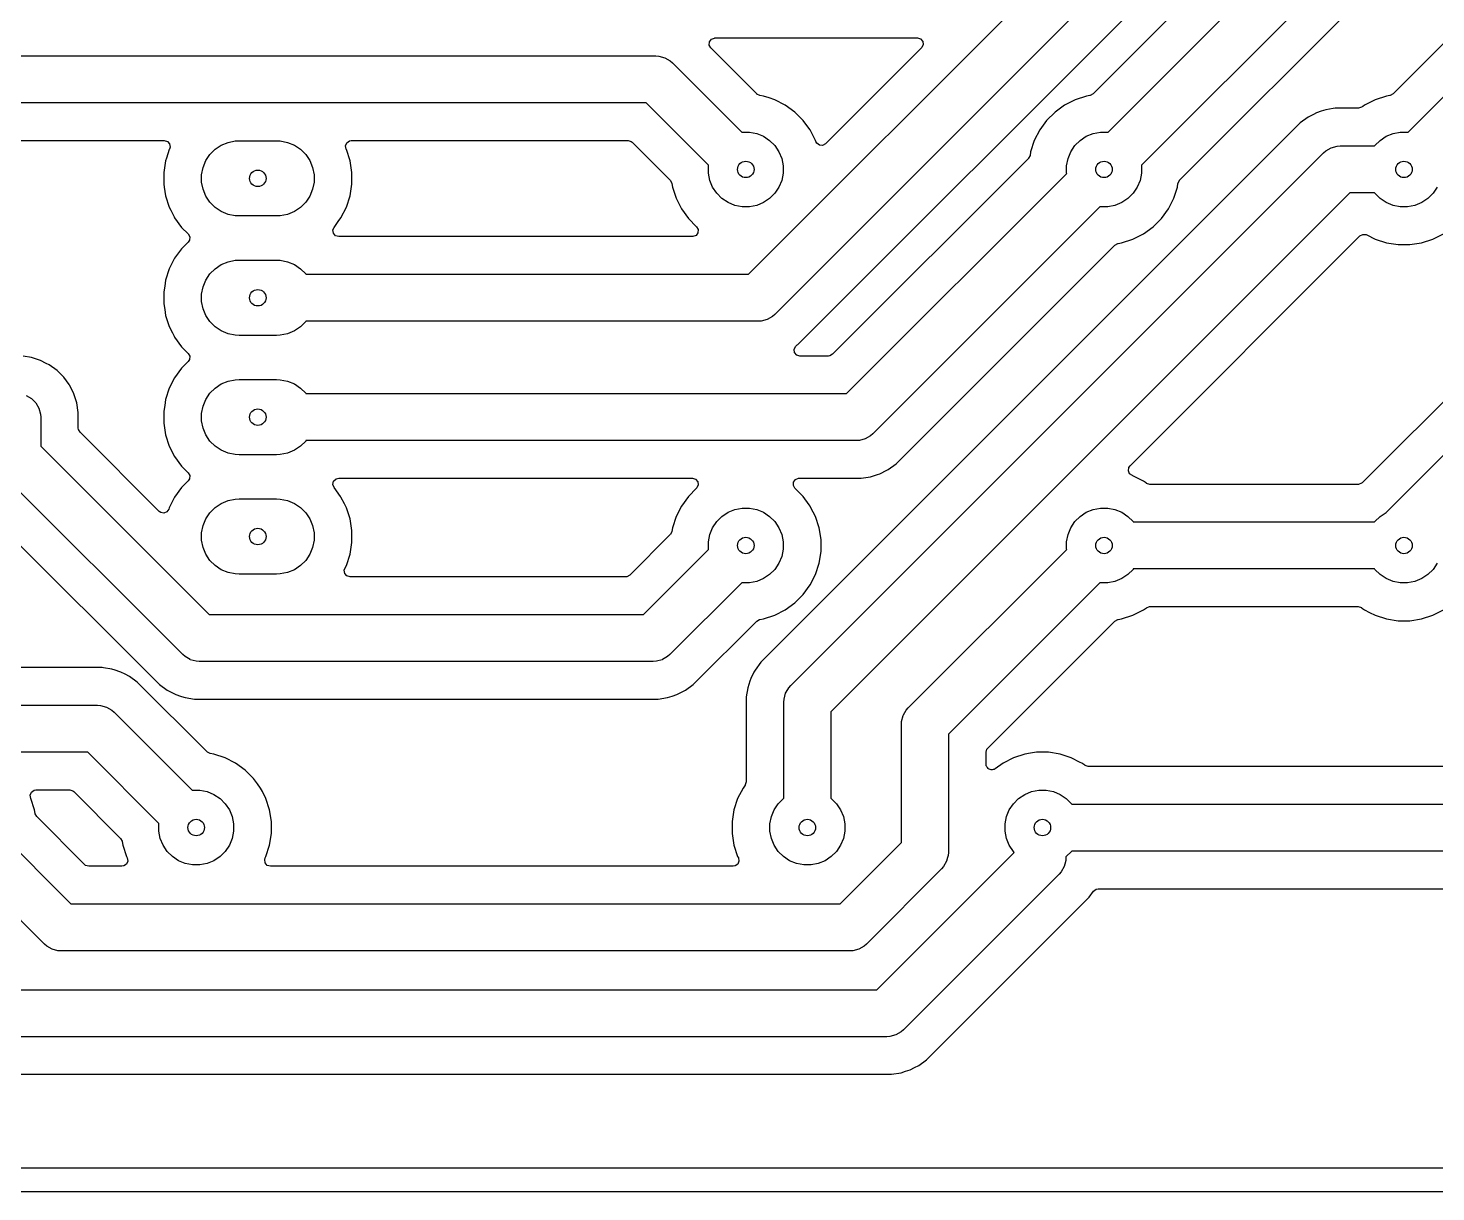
# Model space of a CAD drawing. Extents: x 20 to 124, y -124 to -20.
# Drawn here: x 69.93 to 99.87, y -124 to -99.24 of the extents above; entities that cross this region are included whole.
import ezdxf

# ---------------------------------------------------------------- set-up
doc = ezdxf.new("R2010")
doc.units = 0
doc.layers.add('BLACK', color=7, linetype='CONTINUOUS')
doc.layers.add('WHITE', color=7, linetype='CONTINUOUS')

msp = doc.modelspace()

# ---------------------------------------------------------------- linework, layer by layer
at = {"layer": 'BLACK', "linetype": 'CONTINUOUS'}
for p, q in [((109.622181, -89.978633), (98.95859, -100.642223)), ((99.277278, -101.455615), (110.459, -90.273893)), ((85.245694, -104.48), (96, -93.725694)), ((96.853553, -94.286353), (85.806353, -105.333553)), ((86.300019, -105.971966), (97.489219, -94.782766)), ((97.664581, -95.556233), (92.57859, -100.642223)), ((92.897278, -101.455615), (98.5014, -95.851494)), ((99.354953, -96.412153), (93.604384, -102.162721)), ((94.417758, -102.481425), (99.84155, -97.057632)), ((84.411281, -99.604258), (84.416265, -99.534566)), ((84.444766, -99.665581), (84.411281, -99.604258)), ((84.416265, -99.534566), (84.458137, -99.478633)), ((85.421408, -100.642223), (84.444766, -99.665581)), ((84.458137, -99.478633), (84.523601, -99.454216)), ((84.523601, -99.454216), (84.532447, -99.4539)), ((84.532447, -99.4539), (88.840352, -99.4539)), ((88.928033, -99.665581), (86.886155, -101.707458)), ((88.840352, -99.4539), (88.907391, -99.473585)), ((88.907391, -99.473585), (88.953146, -99.526389)), ((88.934065, -99.659103), (88.928033, -99.665581)), ((88.96309, -99.595547), (88.934065, -99.659103)), ((88.953146, -99.526389), (88.96309, -99.595547)), ((64.5919, -99.8359), (83.2759, -99.8359)), ((83.2759, -99.8359), (83.341148, -99.840177)), ((83.341148, -99.840177), (83.341163, -99.840177)), ((83.341163, -99.840177), (83.467242, -99.87396)), ((83.467242, -99.87396), (83.580281, -99.939223)), ((83.580281, -99.939223), (83.580296, -99.939238)), ((83.580296, -99.939238), (83.629453, -99.982347)), ((83.629453, -99.982347), (85.102721, -101.455615)), ((83.068794, -100.8359), (65.0919, -100.8359)), ((84.395615, -102.162721), (83.068794, -100.8359)), ((85.426555, -100.647085), (85.421408, -100.642223)), ((85.489689, -100.677015), (85.426555, -100.647085)), ((85.564783, -100.688909), (85.489689, -100.677015)), ((85.684582, -100.727834), (85.564783, -100.688909)), ((85.804379, -100.766759), (85.684582, -100.727834)), ((86.028845, -100.88113), (85.804379, -100.766759)), ((86.028847, -100.881131), (86.028845, -100.88113)), ((86.028848, -100.881132), (86.028847, -100.881131)), ((86.232649, -101.029201), (86.028848, -100.881132)), ((91.971151, -100.881132), (91.76735, -101.029201)), ((92.195618, -100.76676), (91.971151, -100.881132)), ((92.435217, -100.688909), (92.195618, -100.76676)), ((92.510309, -100.677015), (92.435217, -100.688909)), ((92.517267, -100.675708), (92.510309, -100.677015)), ((92.57859, -100.642223), (92.517267, -100.675708)), ((98.351154, -100.88113), (98.312801, -100.908995)), ((98.575618, -100.76676), (98.351154, -100.88113)), ((98.815217, -100.688909), (98.575618, -100.76676)), ((98.890309, -100.677015), (98.815217, -100.688909)), ((98.897267, -100.675708), (98.890309, -100.677015)), ((98.95859, -100.642223), (98.897267, -100.675708)), ((86.232654, -101.029205), (86.232649, -101.029201)), ((86.410794, -101.207345), (86.232654, -101.029205)), ((86.410798, -101.20735), (86.410794, -101.207345)), ((86.447623, -101.258036), (86.410798, -101.20735)), ((91.589201, -101.20735), (91.441132, -101.411151)), ((91.589205, -101.207345), (91.589201, -101.20735)), ((91.767345, -101.029205), (91.589205, -101.207345)), ((91.76735, -101.029201), (91.767345, -101.029205)), ((97.149684, -101.137716), (96.984078, -101.258036)), ((97.149687, -101.137714), (97.149684, -101.137716)), ((97.264803, -101.07906), (97.149687, -101.137714)), ((97.332078, -101.044781), (97.264803, -101.07906)), ((97.431998, -101.012315), (97.332078, -101.044781)), ((97.526767, -100.981522), (97.431998, -101.012315)), ((97.526768, -100.981522), (97.526767, -100.981522)), ((97.682079, -100.956923), (97.526768, -100.981522)), ((97.728948, -100.9495), (97.682079, -100.956923)), ((97.933651, -100.9495), (97.728948, -100.9495)), ((98.216762, -100.9495), (97.933651, -100.9495)), ((98.223842, -100.949298), (98.216762, -100.9495)), ((98.289646, -100.925818), (98.223842, -100.949298)), ((98.312801, -100.908995), (98.289646, -100.925818)), ((85.102721, -101.455615), (85.111586, -101.453852)), ((85.111586, -101.453852), (85.268414, -101.453852)), ((85.268414, -101.453852), (85.422228, -101.484448)), ((85.422228, -101.484448), (85.567117, -101.544463)), ((96.984078, -101.258036), (85.508036, -112.734078)), ((86.55887, -101.411155), (86.447623, -101.258036)), ((86.673241, -101.635621), (86.55887, -101.411155)), ((91.441132, -101.411151), (91.32676, -101.635618)), ((92.432883, -101.544463), (92.577772, -101.484448)), ((92.577772, -101.484448), (92.731586, -101.453852)), ((92.731586, -101.453852), (92.888414, -101.453852)), ((92.888414, -101.453852), (92.897278, -101.455615)), ((98.812883, -101.544463), (98.957772, -101.484448)), ((98.957772, -101.484448), (99.111586, -101.453852)), ((99.111586, -101.453852), (99.268414, -101.453852)), ((99.268414, -101.453852), (99.277278, -101.455615)), ((69.307418, -101.6364), (72.820822, -101.6364)), ((72.820822, -101.6364), (72.887861, -101.656085)), ((72.887861, -101.656085), (72.933616, -101.708889)), ((72.94356, -101.778047), (72.931306, -101.816696)), ((72.933616, -101.708889), (72.94356, -101.778047)), ((73.902485, -101.821592), (74.032883, -101.734463)), ((74.032883, -101.734463), (74.177772, -101.674448)), ((74.177772, -101.674448), (74.331586, -101.643852)), ((74.331586, -101.643852), (74.41, -101.64)), ((74.41, -101.64), (75.21, -101.64)), ((75.21, -101.64), (75.288414, -101.643852)), ((75.288414, -101.643852), (75.442228, -101.674448)), ((75.442228, -101.674448), (75.587117, -101.734463)), ((75.587117, -101.734463), (75.717515, -101.821592)), ((76.675797, -101.748027), (76.702073, -101.683286)), ((76.688694, -101.816696), (76.675797, -101.748027)), ((76.702073, -101.683286), (76.759179, -101.643028)), ((76.759179, -101.643028), (76.799178, -101.6364)), ((76.799178, -101.6364), (82.685853, -101.6364)), ((82.685853, -101.6364), (82.752892, -101.656085)), ((82.752892, -101.656085), (82.773534, -101.672719)), ((82.773534, -101.672719), (83.582223, -102.481408)), ((85.567117, -101.544463), (85.697515, -101.631592)), ((85.697515, -101.631592), (85.808408, -101.742485)), ((85.808408, -101.742485), (85.895537, -101.872883)), ((86.678952, -101.653198), (86.673241, -101.635621)), ((86.680543, -101.658095), (86.678952, -101.653198)), ((86.699207, -101.694087), (86.680543, -101.658095)), ((86.75514, -101.735959), (86.699207, -101.694087)), ((86.824832, -101.740943), (86.75514, -101.735959)), ((86.886155, -101.707458), (86.824832, -101.740943)), ((91.32676, -101.635618), (91.248909, -101.875217)), ((92.104463, -101.872883), (92.191592, -101.742485)), ((92.191592, -101.742485), (92.302485, -101.631592)), ((92.302485, -101.631592), (92.432883, -101.544463)), ((97.526919, -101.853323), (97.639958, -101.78806)), ((97.639958, -101.78806), (97.766037, -101.754277)), ((97.766037, -101.754277), (97.766052, -101.754277)), ((97.766052, -101.754277), (97.8313, -101.75)), ((97.8313, -101.75), (98.566571, -101.75)), ((98.566571, -101.75), (98.571592, -101.742485)), ((98.571592, -101.742485), (98.682485, -101.631592)), ((98.682485, -101.631592), (98.812883, -101.544463)), ((72.84891, -102.065215), (72.8095, -102.314038)), ((72.865732, -102.013443), (72.84891, -102.065215)), ((72.926761, -101.825614), (72.865732, -102.013443)), ((72.931306, -101.816696), (72.926761, -101.825614)), ((73.644448, -102.207772), (73.704463, -102.062883)), ((73.704463, -102.062883), (73.791592, -101.932485)), ((73.791592, -101.932485), (73.902485, -101.821592)), ((75.717515, -101.821592), (75.828408, -101.932485)), ((75.828408, -101.932485), (75.915537, -102.062883)), ((75.915537, -102.062883), (75.975552, -102.207772)), ((76.693238, -101.825614), (76.688694, -101.816696)), ((76.693238, -101.825617), (76.693238, -101.825614)), ((76.693241, -101.825621), (76.693238, -101.825617)), ((76.77109, -102.065215), (76.693241, -101.825621)), ((76.8105, -102.314038), (76.77109, -102.065215)), ((85.895537, -101.872883), (85.955552, -102.017772)), ((85.955552, -102.017772), (85.986148, -102.171586)), ((86.146447, -113.227747), (97.477747, -101.896447)), ((91.202223, -102.01859), (87.037634, -106.183181)), ((91.207085, -102.013443), (91.202223, -102.01859)), ((91.237015, -101.950309), (91.207085, -102.013443)), ((91.248909, -101.875217), (91.237015, -101.950309)), ((92.013852, -102.171586), (92.044448, -102.017772)), ((92.044448, -102.017772), (92.104463, -101.872883)), ((97.477747, -101.896447), (97.52691, -101.853331)), ((97.52691, -101.853331), (97.526919, -101.853323)), ((105.202223, -102.01859), (98.316111, -108.904702)), ((72.8095, -102.314038), (72.8095, -102.565962)), ((73.613852, -102.361586), (73.644448, -102.207772)), ((73.613852, -102.518414), (73.613852, -102.361586)), ((75.975552, -102.207772), (76.006148, -102.361586)), ((76.006148, -102.361586), (76.006148, -102.518414)), ((76.8105, -102.565962), (76.8105, -102.314038)), ((84.393852, -102.171586), (84.395615, -102.162721)), ((84.393852, -102.328414), (84.393852, -102.171586)), ((84.424448, -102.482228), (84.393852, -102.328414)), ((85.986148, -102.328414), (85.955552, -102.482228)), ((85.986148, -102.171586), (85.986148, -102.328414)), ((87.332894, -107.02), (92.015615, -102.337277)), ((92.013852, -102.328414), (92.013852, -102.171586)), ((92.015615, -102.337277), (92.013852, -102.328414)), ((93.606148, -102.328414), (93.575552, -102.482228)), ((93.604384, -102.162721), (93.606148, -102.171586)), ((93.606148, -102.171586), (93.606148, -102.328414)), ((98.836447, -109.516447), (106.015615, -102.337277)), ((72.8095, -102.565962), (72.818817, -102.624785)), ((72.818817, -102.624785), (72.84891, -102.814785)), ((73.644448, -102.672228), (73.613852, -102.518414)), ((73.704463, -102.817117), (73.644448, -102.672228)), ((75.975552, -102.672228), (75.915537, -102.817117)), ((76.006148, -102.518414), (75.975552, -102.672228)), ((76.77109, -102.814785), (76.8105, -102.565962)), ((83.582223, -102.481408), (83.615708, -102.542731)), ((83.615708, -102.542731), (83.617015, -102.549689)), ((83.617015, -102.549689), (83.628909, -102.624783)), ((83.628909, -102.624783), (83.62891, -102.624785)), ((83.62891, -102.624785), (83.706759, -102.864379)), ((84.484463, -102.627117), (84.424448, -102.482228)), ((84.571592, -102.757515), (84.484463, -102.627117)), ((85.895537, -102.627117), (85.808408, -102.757515)), ((85.955552, -102.482228), (85.895537, -102.627117)), ((93.515537, -102.627117), (93.428408, -102.757515)), ((93.575552, -102.482228), (93.515537, -102.627117)), ((94.293241, -102.864379), (94.37109, -102.624785)), ((94.37109, -102.624785), (94.382984, -102.549687)), ((94.382984, -102.549687), (94.412911, -102.486557)), ((94.412911, -102.486557), (94.417758, -102.481425)), ((99.895537, -102.627117), (99.808408, -102.757515)), ((72.84891, -102.814785), (72.92676, -103.054383)), ((73.791592, -102.947515), (73.704463, -102.817117)), ((73.902485, -103.058408), (73.791592, -102.947515)), ((75.828408, -102.947515), (75.717515, -103.058408)), ((75.915537, -102.817117), (75.828408, -102.947515)), ((76.693241, -103.054379), (76.77109, -102.814785)), ((83.706759, -102.864379), (83.792203, -103.032073)), ((84.682485, -102.868408), (84.571592, -102.757515)), ((84.812883, -102.955537), (84.682485, -102.868408)), ((84.957772, -103.015552), (84.812883, -102.955537)), ((85.567117, -102.955537), (85.422228, -103.015552)), ((85.697515, -102.868408), (85.567117, -102.955537)), ((85.808408, -102.757515), (85.697515, -102.868408)), ((98.038406, -102.75), (87, -113.788406)), ((93.187117, -102.955537), (93.042228, -103.015552)), ((93.317515, -102.868408), (93.187117, -102.955537)), ((93.428408, -102.757515), (93.317515, -102.868408)), ((94.17887, -103.088845), (94.293241, -102.864379)), ((98.566571, -102.75), (98.038406, -102.75)), ((98.571592, -102.757515), (98.566571, -102.75)), ((98.682485, -102.868408), (98.571592, -102.757515)), ((98.812883, -102.955537), (98.682485, -102.868408)), ((98.957772, -103.015552), (98.812883, -102.955537)), ((99.567117, -102.955537), (99.422228, -103.015552)), ((99.697515, -102.868408), (99.567117, -102.955537)), ((99.808408, -102.757515), (99.697515, -102.868408)), ((72.92676, -103.054383), (72.958731, -103.117128)), ((72.958731, -103.117128), (73.032486, -103.261881)), ((73.032486, -103.261881), (73.041132, -103.278848)), ((73.041132, -103.278848), (73.189201, -103.482649)), ((74.032883, -103.145537), (73.902485, -103.058408)), ((74.177772, -103.205552), (74.032883, -103.145537)), ((74.331586, -103.236148), (74.177772, -103.205552)), ((74.41, -103.24), (74.331586, -103.236148)), ((75.21, -103.24), (74.41, -103.24)), ((75.288414, -103.236148), (75.21, -103.24)), ((75.442228, -103.205552), (75.288414, -103.236148)), ((75.587117, -103.145537), (75.442228, -103.205552)), ((75.717515, -103.058408), (75.587117, -103.145537)), ((76.519103, -103.361106), (76.57887, -103.278845)), ((76.57887, -103.278845), (76.693241, -103.054379)), ((83.792203, -103.032073), (83.821132, -103.088848)), ((83.821132, -103.088848), (83.969201, -103.292649)), ((83.969201, -103.292649), (83.969205, -103.292654)), ((83.969205, -103.292654), (84.14437, -103.467819)), ((85.111586, -103.046148), (84.957772, -103.015552)), ((85.268414, -103.046148), (85.111586, -103.046148)), ((85.422228, -103.015552), (85.268414, -103.046148)), ((92.722722, -103.044384), (87.893553, -107.873553)), ((92.731586, -103.046148), (92.722722, -103.044384)), ((92.888414, -103.046148), (92.731586, -103.046148)), ((93.042228, -103.015552), (92.888414, -103.046148)), ((93.852656, -103.470793), (94.030793, -103.292656)), ((94.030793, -103.292656), (94.17887, -103.088845)), ((99.111586, -103.046148), (98.957772, -103.015552)), ((99.268414, -103.046148), (99.111586, -103.046148)), ((99.422228, -103.015552), (99.268414, -103.046148)), ((73.189201, -103.482649), (73.189205, -103.482654)), ((73.189205, -103.482654), (73.32887, -103.622319)), ((76.408404, -103.537853), (76.430824, -103.482615)), ((76.418348, -103.607011), (76.408404, -103.537853)), ((76.430824, -103.482615), (76.519103, -103.361106)), ((84.172871, -103.598834), (84.130999, -103.654767)), ((84.14437, -103.467819), (84.177855, -103.529142)), ((84.177855, -103.529142), (84.172871, -103.598834)), ((93.648845, -103.61887), (93.852656, -103.470793)), ((73.32887, -103.797681), (73.189205, -103.937345)), ((73.32887, -103.622319), (73.362355, -103.683642)), ((73.357371, -103.753334), (73.32887, -103.797681)), ((73.362355, -103.683642), (73.357371, -103.753334)), ((76.464103, -103.659815), (76.418348, -103.607011)), ((76.531142, -103.6795), (76.464103, -103.659815)), ((84.056689, -103.6795), (76.531142, -103.6795)), ((84.065535, -103.679184), (84.056689, -103.6795)), ((84.130999, -103.654767), (84.065535, -103.679184)), ((88.387219, -108.511966), (93.04141, -103.857773)), ((93.04141, -103.857773), (93.102731, -103.82429)), ((93.102731, -103.82429), (93.109645, -103.82299)), ((93.109645, -103.82299), (93.184785, -103.81109)), ((93.184785, -103.81109), (93.424379, -103.733241)), ((93.363178, -108.557305), (98.254633, -103.66585)), ((93.424379, -103.733241), (93.648845, -103.61887)), ((98.254633, -103.66585), (98.315954, -103.632367)), ((98.315954, -103.632367), (98.385646, -103.637351)), ((98.385646, -103.637351), (98.398607, -103.643048)), ((98.398607, -103.643048), (98.575616, -103.733239)), ((98.575616, -103.733239), (98.575618, -103.733239)), ((98.575618, -103.733239), (98.575621, -103.733241)), ((98.575621, -103.733241), (98.815215, -103.81109)), ((98.815215, -103.81109), (99.064038, -103.8505)), ((99.064038, -103.8505), (99.064039, -103.8505)), ((99.064039, -103.8505), (99.315961, -103.8505)), ((99.315961, -103.8505), (99.315962, -103.8505)), ((99.315962, -103.8505), (99.564785, -103.81109)), ((99.564785, -103.81109), (99.804379, -103.733241)), ((99.804379, -103.733241), (100.028845, -103.61887)), ((73.041132, -104.141151), (72.92676, -104.365616)), ((73.189201, -103.93735), (73.041132, -104.141151)), ((73.189205, -103.937345), (73.189201, -103.93735)), ((74.177772, -104.214448), (74.331586, -104.183852)), ((74.331586, -104.183852), (74.41, -104.18)), ((74.41, -104.18), (75.21, -104.18)), ((75.21, -104.18), (75.288414, -104.183852)), ((75.288414, -104.183852), (75.442228, -104.214448)), ((72.92676, -104.365616), (72.84891, -104.605214)), ((73.704463, -104.602883), (73.791592, -104.472485)), ((73.791592, -104.472485), (73.902485, -104.361592)), ((73.902485, -104.361592), (74.032883, -104.274463)), ((74.032883, -104.274463), (74.177772, -104.214448)), ((75.442228, -104.214448), (75.587117, -104.274463)), ((75.587117, -104.274463), (75.717515, -104.361592)), ((75.717515, -104.361592), (75.828408, -104.472485)), ((75.828408, -104.472485), (75.833429, -104.48)), ((75.833429, -104.48), (85.245694, -104.48)), ((72.829158, -104.729921), (72.8095, -104.854038)), ((72.84891, -104.605214), (72.829158, -104.729921)), ((73.613852, -104.901586), (73.644448, -104.747772)), ((73.644448, -104.747772), (73.704463, -104.602883)), ((72.8095, -104.854038), (72.8095, -105.105962)), ((73.613852, -105.058414), (73.613852, -104.901586)), ((73.644448, -105.212228), (73.613852, -105.058414)), ((72.8095, -105.105962), (72.829199, -105.230338)), ((72.829199, -105.230338), (72.84891, -105.354785)), ((72.84891, -105.354785), (72.92676, -105.594383)), ((73.704463, -105.357117), (73.644448, -105.212228)), ((73.791592, -105.487515), (73.704463, -105.357117)), ((85.757181, -105.376677), (85.644142, -105.44194)), ((85.757196, -105.376661), (85.757181, -105.376677)), ((85.806353, -105.333553), (85.757196, -105.376661)), ((72.92676, -105.594383), (72.994654, -105.727631)), ((73.902485, -105.598408), (73.791592, -105.487515)), ((74.032883, -105.685537), (73.902485, -105.598408)), ((74.177772, -105.745552), (74.032883, -105.685537)), ((75.587117, -105.685537), (75.442228, -105.745552)), ((75.717515, -105.598408), (75.587117, -105.685537)), ((75.828408, -105.487515), (75.717515, -105.598408)), ((75.833429, -105.48), (75.828408, -105.487515)), ((85.4528, -105.48), (75.833429, -105.48)), ((85.518048, -105.475723), (85.4528, -105.48)), ((85.518063, -105.475723), (85.518048, -105.475723)), ((85.644142, -105.44194), (85.518063, -105.475723)), ((72.994654, -105.727631), (73.031646, -105.800232)), ((73.031646, -105.800232), (73.041132, -105.818848)), ((73.041132, -105.818848), (73.189201, -106.022649)), ((74.331586, -105.776148), (74.177772, -105.745552)), ((74.41, -105.78), (74.331586, -105.776148)), ((75.21, -105.78), (74.41, -105.78)), ((75.288414, -105.776148), (75.21, -105.78)), ((75.442228, -105.745552), (75.288414, -105.776148)), ((86.247237, -106.014297), (86.268065, -105.995182)), ((86.268065, -105.995182), (86.283289, -105.984121)), ((86.283289, -105.984121), (86.300019, -105.971966)), ((69.996234, -106.251522), (69.820203, -106.223642)), ((70.190923, -106.314781), (69.996234, -106.251522)), ((73.189201, -106.022649), (73.189205, -106.022654)), ((73.189205, -106.022654), (73.32887, -106.162319)), ((73.32887, -106.162319), (73.362355, -106.223642)), ((73.357371, -106.293334), (73.32887, -106.337681)), ((73.362355, -106.223642), (73.357371, -106.293334)), ((86.218212, -106.077853), (86.247237, -106.014297)), ((86.228156, -106.147011), (86.218212, -106.077853)), ((86.273911, -106.199815), (86.228156, -106.147011)), ((86.34095, -106.2195), (86.273911, -106.199815)), ((86.949953, -106.2195), (86.34095, -106.2195)), ((86.976311, -106.216666), (86.949953, -106.2195)), ((87.037634, -106.183181), (86.976311, -106.216666)), ((70.310993, -106.375961), (70.190923, -106.314781)), ((70.37331, -106.407713), (70.310993, -106.375961)), ((70.373312, -106.407714), (70.37331, -106.407713)), ((70.373313, -106.407715), (70.373312, -106.407714)), ((70.538913, -106.528028), (70.373313, -106.407715)), ((70.683671, -106.672786), (70.538913, -106.528028)), ((73.189201, -106.47735), (73.041132, -106.681151)), ((73.189205, -106.477345), (73.189201, -106.47735)), ((73.32887, -106.337681), (73.189205, -106.477345)), ((70.796256, -106.827749), (70.683671, -106.672786)), ((70.803987, -106.83839), (70.796256, -106.827749)), ((70.830769, -106.890953), (70.803987, -106.83839)), ((70.896918, -107.020776), (70.830769, -106.890953)), ((73.041132, -106.681151), (72.92676, -106.905616)), ((73.902485, -106.901592), (74.032883, -106.814463)), ((74.032883, -106.814463), (74.177772, -106.754448)), ((74.177772, -106.754448), (74.331586, -106.723852)), ((74.331586, -106.723852), (74.41, -106.72)), ((74.41, -106.72), (75.21, -106.72)), ((75.21, -106.72), (75.288414, -106.723852)), ((75.288414, -106.723852), (75.442228, -106.754448)), ((75.442228, -106.754448), (75.587117, -106.814463)), ((75.587117, -106.814463), (75.717515, -106.901592)), ((69.883042, -107.05806), (69.996081, -107.123323)), ((69.996081, -107.123323), (70.088377, -107.215619)), ((70.960177, -107.215465), (70.896918, -107.020776)), ((72.84891, -107.145214), (72.829198, -107.269668)), ((72.92676, -106.905616), (72.84891, -107.145214)), ((73.644448, -107.287772), (73.704463, -107.142883)), ((73.704463, -107.142883), (73.791592, -107.012485)), ((73.791592, -107.012485), (73.902485, -106.901592)), ((75.717515, -106.901592), (75.828408, -107.012485)), ((75.828408, -107.012485), (75.833429, -107.02)), ((75.833429, -107.02), (87.332894, -107.02)), ((70.088377, -107.215619), (70.15364, -107.328658)), ((70.15364, -107.328658), (70.187422, -107.454737)), ((70.187422, -107.454737), (70.1917, -107.52)), ((70.9922, -107.417648), (70.960177, -107.215465)), ((70.9922, -107.752753), (70.9922, -107.417648)), ((72.829198, -107.269668), (72.8095, -107.394038)), ((72.8095, -107.394038), (72.8095, -107.645962)), ((73.613852, -107.441586), (73.644448, -107.287772)), ((73.613852, -107.598414), (73.613852, -107.441586)), ((70.1917, -107.52), (70.1917, -108.135693)), ((70.995034, -107.779111), (70.9922, -107.752753)), ((71.028519, -107.840434), (70.995034, -107.779111)), ((72.8095, -107.645962), (72.825958, -107.749872)), ((72.825958, -107.749872), (72.84891, -107.894785)), ((73.644448, -107.752228), (73.613852, -107.598414)), ((73.704463, -107.897117), (73.644448, -107.752228)), ((72.711808, -109.523723), (71.028519, -107.840434)), ((72.84891, -107.894785), (72.92676, -108.134383)), ((73.791592, -108.027515), (73.704463, -107.897117)), ((73.902485, -108.138408), (73.791592, -108.027515)), ((75.828408, -108.027515), (75.717515, -108.138408)), ((75.833429, -108.02), (75.828408, -108.027515)), ((87.54, -108.02), (75.833429, -108.02)), ((87.605248, -108.015723), (87.54, -108.02)), ((87.605263, -108.015723), (87.605248, -108.015723)), ((87.731342, -107.98194), (87.605263, -108.015723)), ((87.844381, -107.916677), (87.731342, -107.98194)), ((87.844396, -107.916661), (87.844381, -107.916677)), ((87.893553, -107.873553), (87.844396, -107.916661)), ((70.1917, -108.135693), (73.773007, -111.717)), ((72.92676, -108.134383), (73.041132, -108.358848)), ((73.041132, -108.358848), (73.189201, -108.562649)), ((74.032883, -108.225537), (73.902485, -108.138408)), ((74.177772, -108.285552), (74.032883, -108.225537)), ((74.331586, -108.316148), (74.177772, -108.285552)), ((74.41, -108.32), (74.331586, -108.316148)), ((75.21, -108.32), (74.41, -108.32)), ((75.288414, -108.316148), (75.21, -108.32)), ((75.442228, -108.285552), (75.288414, -108.316148)), ((75.587117, -108.225537), (75.442228, -108.285552)), ((75.717515, -108.138408), (75.587117, -108.225537)), ((73.189201, -108.562649), (73.189205, -108.562654)), ((73.189205, -108.562654), (73.32887, -108.702319)), ((88.039219, -108.72522), (88.192079, -108.647334)), ((88.192079, -108.647334), (88.221611, -108.632287)), ((88.221611, -108.632287), (88.387219, -108.511966)), ((93.32767, -108.659119), (93.339584, -108.590272)), ((93.354869, -108.723477), (93.32767, -108.659119)), ((93.339584, -108.590272), (93.363178, -108.557305)), ((73.212346, -112.570553), (69.338147, -108.696353)), ((73.32887, -108.877681), (73.189205, -109.017345)), ((73.32887, -108.702319), (73.362355, -108.763642)), ((73.357371, -108.833334), (73.32887, -108.877681)), ((73.362355, -108.763642), (73.357371, -108.833334)), ((76.407344, -108.951579), (76.42317, -108.883525)), ((76.430824, -109.017385), (76.407344, -108.951579)), ((76.42317, -108.883525), (76.473276, -108.83483)), ((76.473276, -108.83483), (76.531142, -108.8205)), ((76.531142, -108.8205), (84.056689, -108.8205)), ((84.056689, -108.8205), (84.123728, -108.840185)), ((84.123728, -108.840185), (84.169483, -108.892989)), ((84.179427, -108.962147), (84.150402, -109.025703)), ((84.169483, -108.892989), (84.179427, -108.962147)), ((86.202145, -108.970858), (86.207129, -108.901166)), ((86.23563, -109.032181), (86.202145, -108.970858)), ((86.207129, -108.901166), (86.249001, -108.845233)), ((86.249001, -108.845233), (86.314465, -108.820816)), ((86.314465, -108.820816), (86.323311, -108.8205)), ((86.323311, -108.8205), (87.642351, -108.8205)), ((87.642351, -108.8205), (87.642352, -108.8205)), ((87.642352, -108.8205), (87.844535, -108.788477)), ((87.844535, -108.788477), (87.99129, -108.740793)), ((87.99129, -108.740793), (88.039219, -108.72522)), ((93.412544, -108.762913), (93.354869, -108.723477)), ((93.424379, -108.766759), (93.412544, -108.762913)), ((93.648845, -108.88113), (93.424379, -108.766759)), ((93.710362, -108.925824), (93.648845, -108.88113)), ((93.716199, -108.929815), (93.710362, -108.925824)), ((93.783238, -108.9495), (93.716199, -108.929815)), ((98.216761, -108.9495), (93.783238, -108.9495)), ((98.223847, -108.949297), (98.216761, -108.9495)), ((98.289652, -108.925814), (98.223847, -108.949297)), ((98.301321, -108.917335), (98.289652, -108.925814)), ((98.316111, -108.904702), (98.301321, -108.917335)), ((73.041132, -109.221151), (72.926758, -109.445621)), ((73.189201, -109.01735), (73.041132, -109.221151)), ((73.189205, -109.017345), (73.189201, -109.01735)), ((74.177772, -109.294448), (74.331586, -109.263852)), ((74.331586, -109.263852), (74.41, -109.26)), ((74.41, -109.26), (75.21, -109.26)), ((75.21, -109.26), (75.288414, -109.263852)), ((75.288414, -109.263852), (75.442228, -109.294448)), ((76.568227, -109.206506), (76.430824, -109.017385)), ((76.57887, -109.221155), (76.568227, -109.206506)), ((76.651747, -109.364184), (76.57887, -109.221155)), ((83.969201, -109.20735), (83.821132, -109.411151)), ((83.969205, -109.207345), (83.969201, -109.20735)), ((84.14437, -109.032181), (83.969205, -109.207345)), ((84.150402, -109.025703), (84.14437, -109.032181)), ((86.410794, -109.207345), (86.23563, -109.032181)), ((86.410798, -109.20735), (86.410794, -109.207345)), ((86.539952, -109.385117), (86.410798, -109.20735)), ((72.744773, -109.547317), (72.711808, -109.523723)), ((72.813619, -109.559234), (72.744773, -109.547317)), ((72.877979, -109.532039), (72.813619, -109.559234)), ((72.917418, -109.474365), (72.877979, -109.532039)), ((72.926758, -109.445621), (72.917418, -109.474365)), ((73.704463, -109.682883), (73.791592, -109.552485)), ((73.791592, -109.552485), (73.902485, -109.441592)), ((73.902485, -109.441592), (74.032883, -109.354463)), ((74.032883, -109.354463), (74.177772, -109.294448)), ((75.442228, -109.294448), (75.587117, -109.354463)), ((75.587117, -109.354463), (75.717515, -109.441592)), ((75.717515, -109.441592), (75.828408, -109.552485)), ((75.828408, -109.552485), (75.915537, -109.682883)), ((76.693239, -109.445616), (76.651747, -109.364184)), ((76.693239, -109.445618), (76.693239, -109.445616)), ((76.693241, -109.445621), (76.693239, -109.445618)), ((76.77109, -109.685215), (76.693241, -109.445621)), ((83.821132, -109.411151), (83.70676, -109.635618)), ((84.682485, -109.631592), (84.812883, -109.544463)), ((84.812883, -109.544463), (84.957772, -109.484448)), ((84.957772, -109.484448), (85.111586, -109.453852)), ((85.111586, -109.453852), (85.268414, -109.453852)), ((85.268414, -109.453852), (85.422228, -109.484448)), ((85.422228, -109.484448), (85.567117, -109.544463)), ((85.567117, -109.544463), (85.697515, -109.631592)), ((86.55887, -109.411155), (86.539952, -109.385117)), ((86.576431, -109.445621), (86.55887, -109.411155)), ((86.673239, -109.635616), (86.576431, -109.445621)), ((92.302485, -109.631592), (92.432883, -109.544463)), ((92.432883, -109.544463), (92.577772, -109.484448)), ((92.577772, -109.484448), (92.731586, -109.453852)), ((92.731586, -109.453852), (92.888414, -109.453852)), ((92.888414, -109.453852), (93.042228, -109.484448)), ((93.042228, -109.484448), (93.187117, -109.544463)), ((93.187117, -109.544463), (93.317515, -109.631592)), ((98.682485, -109.631592), (98.810455, -109.546084)), ((98.810455, -109.546084), (98.836447, -109.516447)), ((73.613852, -109.981586), (73.644448, -109.827772)), ((73.644448, -109.827772), (73.704463, -109.682883)), ((75.915537, -109.682883), (75.975552, -109.827772)), ((75.975552, -109.827772), (76.006148, -109.981586)), ((76.8105, -109.934038), (76.77109, -109.685215)), ((83.628909, -109.875217), (83.617015, -109.950309)), ((83.70676, -109.635618), (83.628909, -109.875217)), ((84.424448, -110.017772), (84.484463, -109.872883)), ((84.484463, -109.872883), (84.571592, -109.742485)), ((84.571592, -109.742485), (84.682485, -109.631592)), ((85.697515, -109.631592), (85.808408, -109.742485)), ((85.808408, -109.742485), (85.895537, -109.872883)), ((85.895537, -109.872883), (85.955552, -110.017772)), ((86.673239, -109.635618), (86.673239, -109.635616)), ((86.673241, -109.635621), (86.673239, -109.635618)), ((86.75109, -109.875215), (86.673241, -109.635621)), ((86.7905, -110.124038), (86.75109, -109.875215)), ((92.044448, -110.017772), (92.104463, -109.872883)), ((92.104463, -109.872883), (92.191592, -109.742485)), ((92.191592, -109.742485), (92.302485, -109.631592)), ((93.317515, -109.631592), (93.428408, -109.742485)), ((93.428408, -109.742485), (93.433429, -109.75)), ((93.433429, -109.75), (98.566571, -109.75)), ((98.566571, -109.75), (98.571592, -109.742485)), ((98.571592, -109.742485), (98.682485, -109.631592)), ((69.402181, -109.892466), (72.718681, -113.208966)), ((73.613852, -110.138414), (73.613852, -109.981586)), ((73.644448, -110.292228), (73.613852, -110.138414)), ((76.006148, -110.138414), (75.975552, -110.292228)), ((76.006148, -109.981586), (76.006148, -110.138414)), ((76.77109, -110.434785), (76.8105, -110.185962)), ((76.8105, -110.185962), (76.8105, -109.934038)), ((83.582223, -110.01859), (82.720634, -110.880181)), ((83.587085, -110.013443), (83.582223, -110.01859)), ((83.617015, -109.950309), (83.587085, -110.013443)), ((84.393852, -110.171586), (84.424448, -110.017772)), ((84.393852, -110.328414), (84.393852, -110.171586)), ((85.955552, -110.017772), (85.986148, -110.171586)), ((85.986148, -110.171586), (85.986148, -110.328414)), ((86.7905, -110.375962), (86.7905, -110.124038)), ((92.013852, -110.171586), (92.044448, -110.017772)), ((92.013852, -110.328414), (92.013852, -110.171586)), ((73.704463, -110.437117), (73.644448, -110.292228)), ((73.791592, -110.567515), (73.704463, -110.437117)), ((75.915537, -110.437117), (75.828408, -110.567515)), ((75.975552, -110.292228), (75.915537, -110.437117)), ((76.693241, -110.674379), (76.77109, -110.434785)), ((83.015894, -111.717), (84.395615, -110.337278)), ((84.395615, -110.337278), (84.393852, -110.328414)), ((85.955552, -110.482228), (85.895537, -110.627117)), ((85.986148, -110.328414), (85.955552, -110.482228)), ((86.75109, -110.624785), (86.7905, -110.375962)), ((88.646447, -113.706447), (92.015615, -110.337277)), ((92.015615, -110.337277), (92.013852, -110.328414)), ((73.902485, -110.678408), (73.791592, -110.567515)), ((74.032883, -110.765537), (73.902485, -110.678408)), ((74.177772, -110.825552), (74.032883, -110.765537)), ((75.587117, -110.765537), (75.442228, -110.825552)), ((75.717515, -110.678408), (75.587117, -110.765537)), ((75.828408, -110.567515), (75.717515, -110.678408)), ((76.649486, -110.774853), (76.661739, -110.736205)), ((76.65943, -110.844011), (76.649486, -110.774853)), ((76.661739, -110.736205), (76.693239, -110.674383)), ((76.693239, -110.674382), (76.693241, -110.674379)), ((76.693239, -110.674383), (76.693239, -110.674382)), ((85.808408, -110.757515), (85.697515, -110.868408)), ((85.895537, -110.627117), (85.808408, -110.757515)), ((86.673241, -110.864379), (86.75109, -110.624785)), ((93.428408, -110.757515), (93.317515, -110.868408)), ((93.433429, -110.75), (93.428408, -110.757515)), ((98.566571, -110.75), (93.433429, -110.75)), ((98.571592, -110.757515), (98.566571, -110.75)), ((98.682485, -110.868408), (98.571592, -110.757515)), ((99.808408, -110.757515), (99.697515, -110.868408)), ((99.895537, -110.627117), (99.808408, -110.757515)), ((74.331586, -110.856148), (74.177772, -110.825552)), ((74.41, -110.86), (74.331586, -110.856148)), ((75.21, -110.86), (74.41, -110.86)), ((75.288414, -110.856148), (75.21, -110.86)), ((75.442228, -110.825552), (75.288414, -110.856148)), ((76.705185, -110.896815), (76.65943, -110.844011)), ((76.772224, -110.9165), (76.705185, -110.896815)), ((82.632953, -110.9165), (76.772224, -110.9165)), ((82.659311, -110.913666), (82.632953, -110.9165)), ((82.720634, -110.880181), (82.659311, -110.913666)), ((85.102721, -111.044384), (83.576553, -112.570553)), ((85.111586, -111.046148), (85.102721, -111.044384)), ((85.268414, -111.046148), (85.111586, -111.046148)), ((85.422228, -111.015552), (85.268414, -111.046148)), ((85.567117, -110.955537), (85.422228, -111.015552)), ((85.697515, -110.868408), (85.567117, -110.955537)), ((86.410793, -111.292656), (86.55887, -111.088845)), ((86.55887, -111.088845), (86.673241, -110.864379)), ((92.722722, -111.044384), (89.5, -114.267106)), ((92.731586, -111.046148), (92.722722, -111.044384)), ((92.888414, -111.046148), (92.731586, -111.046148)), ((93.042228, -111.015552), (92.888414, -111.046148)), ((93.187117, -110.955537), (93.042228, -111.015552)), ((93.317515, -110.868408), (93.187117, -110.955537)), ((98.812883, -110.955537), (98.682485, -110.868408)), ((98.957772, -111.015552), (98.812883, -110.955537)), ((99.111586, -111.046148), (98.957772, -111.015552)), ((99.268414, -111.046148), (99.111586, -111.046148)), ((99.422228, -111.015552), (99.268414, -111.046148)), ((99.567117, -110.955537), (99.422228, -111.015552)), ((99.697515, -110.868408), (99.567117, -110.955537)), ((86.232656, -111.470793), (86.410793, -111.292656)), ((85.804379, -111.733241), (86.028845, -111.61887)), ((86.028845, -111.61887), (86.232656, -111.470793)), ((93.424379, -111.733241), (93.648845, -111.61887)), ((93.648845, -111.61887), (93.710353, -111.574181)), ((93.710353, -111.574181), (93.776158, -111.550702)), ((93.776158, -111.550702), (93.783238, -111.5505)), ((93.783238, -111.5505), (98.216762, -111.5505)), ((98.216762, -111.5505), (98.283801, -111.570185)), ((98.283801, -111.570185), (98.289637, -111.574175)), ((98.289637, -111.574175), (98.351155, -111.61887)), ((98.351155, -111.61887), (98.457206, -111.672905)), ((98.457206, -111.672905), (98.575616, -111.733239)), ((99.804379, -111.733241), (100.028845, -111.61887)), ((73.773007, -111.717), (83.015894, -111.717)), ((84.070219, -113.208966), (85.42141, -111.857773)), ((85.42141, -111.857773), (85.482731, -111.82429)), ((85.482731, -111.82429), (85.489645, -111.82299)), ((85.489645, -111.82299), (85.564785, -111.81109)), ((85.564785, -111.81109), (85.804379, -111.733241)), ((90.336814, -114.562369), (93.041409, -111.857773)), ((93.041409, -111.857773), (93.10273, -111.82429)), ((93.10273, -111.82429), (93.109649, -111.822989)), ((93.109649, -111.822989), (93.184785, -111.81109)), ((93.184785, -111.81109), (93.424379, -111.733241)), ((98.575616, -111.733239), (98.575618, -111.733239)), ((98.575618, -111.733239), (98.575621, -111.733241)), ((98.575621, -111.733241), (98.815215, -111.81109)), ((98.815215, -111.81109), (99.064038, -111.8505)), ((99.064038, -111.8505), (99.064039, -111.8505)), ((99.064039, -111.8505), (99.315961, -111.8505)), ((99.315961, -111.8505), (99.315962, -111.8505)), ((99.315962, -111.8505), (99.564785, -111.81109)), ((99.564785, -111.81109), (99.804379, -111.733241)), ((73.26151, -112.613668), (73.212346, -112.570553)), ((83.576553, -112.570553), (83.527396, -112.613661)), ((71.500651, -112.8478), (68.3694, -112.8478)), ((71.500652, -112.8478), (71.500651, -112.8478)), ((71.528295, -112.852178), (71.500652, -112.8478)), ((71.702835, -112.879822), (71.528295, -112.852178)), ((71.776303, -112.903694), (71.702835, -112.879822)), ((73.261519, -112.613677), (73.26151, -112.613668)), ((73.36896, -112.675708), (73.261519, -112.613677)), ((73.374558, -112.67894), (73.36896, -112.675708)), ((73.500637, -112.712723), (73.374558, -112.67894)), ((73.500652, -112.712723), (73.500637, -112.712723)), ((73.5659, -112.717), (73.500652, -112.712723)), ((83.223, -112.717), (73.5659, -112.717)), ((83.288248, -112.712723), (83.223, -112.717)), ((83.288263, -112.712723), (83.288248, -112.712723)), ((83.414342, -112.67894), (83.288263, -112.712723)), ((83.41994, -112.675708), (83.414342, -112.67894)), ((83.527381, -112.613677), (83.41994, -112.675708)), ((83.527396, -112.613661), (83.527381, -112.613677)), ((85.508036, -112.734078), (85.387716, -112.899684)), ((71.800176, -112.911451), (71.776303, -112.903694)), ((71.850815, -112.927904), (71.800176, -112.911451)), ((71.897523, -112.943081), (71.850815, -112.927904)), ((71.988714, -112.989546), (71.897523, -112.943081)), ((72.079911, -113.036013), (71.988714, -112.989546)), ((72.245519, -113.156334), (72.079911, -113.036013)), ((72.24552, -113.156335), (72.245519, -113.156334)), ((72.245521, -113.156336), (72.24552, -113.156335)), ((73.731407, -114.642223), (72.245521, -113.156336)), ((85.276789, -113.137452), (85.231522, -113.276768)), ((85.294777, -113.082086), (85.276789, -113.137451)), ((85.276789, -113.137451), (85.276789, -113.137452)), ((85.294779, -113.08208), (85.294777, -113.082086)), ((85.363244, -112.947713), (85.294779, -113.08208)), ((85.387714, -112.899687), (85.363244, -112.947713)), ((85.387716, -112.899684), (85.387714, -112.899687)), ((72.718681, -113.208966), (72.884289, -113.329287)), ((72.884289, -113.329287), (72.965522, -113.370677)), ((72.965522, -113.370677), (73.066681, -113.42222)), ((73.066681, -113.42222), (73.164023, -113.453848)), ((73.164023, -113.453848), (73.168882, -113.455427)), ((73.168882, -113.455427), (73.168885, -113.455428)), ((73.168885, -113.455428), (73.185092, -113.460693)), ((73.185092, -113.460693), (73.261365, -113.485477)), ((83.527535, -113.485477), (83.624876, -113.453848)), ((83.624876, -113.453848), (83.722219, -113.42222)), ((83.722219, -113.42222), (83.823378, -113.370677)), ((83.823378, -113.370677), (83.904611, -113.329287)), ((83.904611, -113.329287), (84.070219, -113.208966)), ((85.201246, -113.467923), (85.1995, -113.478946)), ((85.1995, -113.478946), (85.1995, -115.276761)), ((85.231522, -113.276768), (85.201246, -113.467922)), ((85.201246, -113.467922), (85.201246, -113.467923)), ((86.004277, -113.516037), (86.03806, -113.389958)), ((86.03806, -113.389958), (86.049192, -113.370677)), ((86.049192, -113.370677), (86.103323, -113.276919)), ((86.103323, -113.276919), (86.103338, -113.276903)), ((86.103338, -113.276903), (86.146447, -113.227747)), ((67.4449, -113.6483), (71.3983, -113.6483)), ((71.3983, -113.6483), (71.463548, -113.652577)), ((71.463548, -113.652577), (71.463563, -113.652577)), ((71.463563, -113.652577), (71.589642, -113.68636)), ((71.589642, -113.68636), (71.702681, -113.751623)), ((71.702681, -113.751623), (71.702696, -113.751638)), ((71.702696, -113.751638), (71.751853, -113.794747)), ((73.261365, -113.485477), (73.463548, -113.5175)), ((73.463548, -113.5175), (73.463549, -113.5175)), ((73.463549, -113.5175), (83.325351, -113.5175)), ((83.325351, -113.5175), (83.325352, -113.5175)), ((83.325352, -113.5175), (83.527535, -113.485477)), ((86, -113.5813), (86.004277, -113.516052)), ((86, -115.62657), (86, -113.5813)), ((86.004277, -113.516052), (86.004277, -113.516037)), ((88.546914, -113.853323), (88.603323, -113.755619)), ((88.603323, -113.755619), (88.603338, -113.755603)), ((88.603338, -113.755603), (88.646447, -113.706447)), ((71.751853, -113.794747), (73.412721, -115.455615)), ((87, -113.788406), (87, -115.62657)), ((88.5, -114.06), (88.504277, -113.994752)), ((88.5, -116.570493), (88.5, -114.06)), ((88.504277, -113.994737), (88.53806, -113.868658)), ((88.504277, -113.994752), (88.504277, -113.994737)), ((88.53806, -113.868658), (88.546914, -113.853323)), ((89.5, -114.267106), (89.5, -116.7776)), ((71.191194, -114.6483), (67.152007, -114.6483)), ((72.705615, -116.162721), (71.191194, -114.6483)), ((73.736554, -114.647085), (73.731407, -114.642223)), ((73.799689, -114.677015), (73.736554, -114.647085)), ((73.874783, -114.688909), (73.799689, -114.677015)), ((90.3005, -114.650045), (90.320185, -114.583006)), ((90.3005, -114.899796), (90.3005, -114.650045)), ((90.320185, -114.583006), (90.336814, -114.562369)), ((91.249626, -114.669205), (91.125214, -114.68891)), ((91.374038, -114.6495), (91.249626, -114.669205)), ((91.625962, -114.6495), (91.374038, -114.6495)), ((91.874779, -114.688909), (91.625962, -114.6495)), ((73.874785, -114.68891), (73.874783, -114.688909)), ((74.114379, -114.766759), (73.874785, -114.68891)), ((74.338845, -114.88113), (74.114379, -114.766759)), ((74.338847, -114.881131), (74.338845, -114.88113)), ((74.338848, -114.881132), (74.338847, -114.881131)), ((74.542649, -115.029201), (74.338848, -114.881132)), ((90.305523, -114.934731), (90.3005, -114.899796)), ((90.311426, -114.943916), (90.305523, -114.934731)), ((90.31483, -114.957662), (90.311426, -114.943916)), ((90.33086, -114.974156), (90.31483, -114.957662)), ((90.343297, -114.993509), (90.33086, -114.974156)), ((90.66115, -114.881132), (90.497385, -115.000114)), ((90.885616, -114.76676), (90.66115, -114.881132)), ((91.125214, -114.68891), (90.885616, -114.76676)), ((91.874785, -114.68891), (91.874779, -114.688909)), ((92.114383, -114.76676), (91.874785, -114.68891)), ((92.305973, -114.864381), (92.114383, -114.76676)), ((92.338845, -114.88113), (92.305973, -114.864381)), ((92.400362, -114.925824), (92.338845, -114.88113)), ((92.406199, -114.929815), (92.400362, -114.925824)), ((92.473238, -114.9495), (92.406199, -114.929815)), ((100.219953, -114.9495), (92.473238, -114.9495)), ((74.542654, -115.029205), (74.542649, -115.029201)), ((74.720794, -115.207345), (74.542654, -115.029205)), ((74.720798, -115.20735), (74.720794, -115.207345)), ((74.8005, -115.317051), (74.720798, -115.20735)), ((85.1995, -115.276761), (85.179815, -115.3438)), ((90.354751, -114.998739), (90.343297, -114.993509)), ((90.363525, -115.007768), (90.354751, -114.998739)), ((90.385928, -115.012977), (90.363525, -115.007768)), ((90.406853, -115.022534), (90.385928, -115.012977)), ((90.419314, -115.020742), (90.406853, -115.022534)), ((90.431578, -115.023594), (90.419314, -115.020742)), ((90.453243, -115.015863), (90.431578, -115.023594)), ((90.476011, -115.01259), (90.453243, -115.015863)), ((90.485525, -115.004345), (90.476011, -115.01259)), ((90.497385, -115.000114), (90.485525, -115.004345)), ((69.96702, -115.560426), (69.993296, -115.495685)), ((69.979916, -115.629095), (69.96702, -115.560426)), ((69.993296, -115.495685), (70.050403, -115.455428)), ((70.050403, -115.455428), (70.090401, -115.4488)), ((70.090401, -115.4488), (70.808253, -115.4488)), ((70.808253, -115.4488), (70.875292, -115.468485)), ((70.875292, -115.468485), (70.895934, -115.485119)), ((70.895934, -115.485119), (71.892223, -116.481407)), ((73.412721, -115.455615), (73.421586, -115.453852)), ((73.421586, -115.453852), (73.578414, -115.453852)), ((73.578414, -115.453852), (73.732228, -115.484448)), ((73.732228, -115.484448), (73.877117, -115.544463)), ((73.877117, -115.544463), (74.007515, -115.631592)), ((74.86887, -115.411155), (74.8005, -115.317051)), ((74.906556, -115.485119), (74.86887, -115.411155)), ((74.983239, -115.635616), (74.906556, -115.485119)), ((85.131132, -115.411151), (85.01676, -115.635616)), ((85.175818, -115.349646), (85.131132, -115.411151)), ((85.179815, -115.3438), (85.175818, -115.349646)), ((90.992485, -115.631592), (91.122883, -115.544463)), ((91.122883, -115.544463), (91.267772, -115.484448)), ((91.267772, -115.484448), (91.421586, -115.453852)), ((91.421586, -115.453852), (91.578414, -115.453852)), ((91.578414, -115.453852), (91.732228, -115.484448)), ((91.732228, -115.484448), (91.877117, -115.544463)), ((91.877117, -115.544463), (92.007515, -115.631592)), ((69.983239, -115.635616), (69.979916, -115.629095)), ((70.06109, -115.875214), (69.983239, -115.635616)), ((70.072983, -115.950306), (70.06109, -115.875214)), ((74.007515, -115.631592), (74.118408, -115.742485)), ((74.118408, -115.742485), (74.205537, -115.872883)), ((74.205537, -115.872883), (74.265552, -116.017772)), ((74.983239, -115.635618), (74.983239, -115.635616)), ((74.983241, -115.635621), (74.983239, -115.635618)), ((75.06109, -115.875215), (74.983241, -115.635621)), ((75.1005, -116.124038), (75.06109, -115.875215)), ((84.93891, -115.875214), (84.8995, -116.124038)), ((85.01676, -115.635616), (84.93891, -115.875214)), ((85.734448, -116.017772), (85.794463, -115.872883)), ((85.794463, -115.872883), (85.881592, -115.742485)), ((85.881592, -115.742485), (85.992485, -115.631592)), ((85.992485, -115.631592), (86, -115.62657)), ((87, -115.62657), (87.007515, -115.631592)), ((87.007515, -115.631592), (87.118408, -115.742485)), ((87.118408, -115.742485), (87.205537, -115.872883)), ((87.205537, -115.872883), (87.265552, -116.017772)), ((90.734448, -116.017772), (90.794463, -115.872883)), ((90.794463, -115.872883), (90.881592, -115.742485)), ((90.881592, -115.742485), (90.992485, -115.631592)), ((92.007515, -115.631592), (92.118408, -115.742485)), ((92.118408, -115.742485), (92.123429, -115.75)), ((92.123429, -115.75), (100.602894, -115.75)), ((70.07429, -115.957267), (70.072983, -115.950306)), ((70.107775, -116.01859), (70.07429, -115.957267)), ((71.126766, -117.037581), (70.107775, -116.01859)), ((72.703852, -116.171586), (72.705615, -116.162721)), ((72.703852, -116.328414), (72.703852, -116.171586)), ((74.265552, -116.017772), (74.296148, -116.171586)), ((74.296148, -116.171586), (74.296148, -116.328414)), ((75.1005, -116.375962), (75.1005, -116.124038)), ((84.8995, -116.124038), (84.8995, -116.375961)), ((85.703852, -116.171586), (85.734448, -116.017772)), ((85.703852, -116.328414), (85.703852, -116.171586)), ((87.265552, -116.017772), (87.296148, -116.171586)), ((87.296148, -116.171586), (87.296148, -116.328414)), ((90.703852, -116.171586), (90.734448, -116.017772)), ((90.703852, -116.328414), (90.703852, -116.171586)), ((69.294384, -116.337278), (70.831507, -117.8744)), ((72.734448, -116.482228), (72.703852, -116.328414)), ((74.296148, -116.328414), (74.265552, -116.482228)), ((75.06109, -116.624785), (75.1005, -116.375962)), ((84.8995, -116.375961), (84.93891, -116.624785)), ((85.734448, -116.482228), (85.703852, -116.328414)), ((87.296148, -116.328414), (87.265552, -116.482228)), ((90.734448, -116.482228), (90.703852, -116.328414)), ((71.892223, -116.481407), (71.925708, -116.54273)), ((71.925708, -116.54273), (71.927015, -116.549689)), ((71.927015, -116.549689), (71.938909, -116.624782)), ((71.938909, -116.624782), (72.016761, -116.864384)), ((72.794463, -116.627117), (72.734448, -116.482228)), ((72.881592, -116.757515), (72.794463, -116.627117)), ((72.992485, -116.868408), (72.881592, -116.757515)), ((74.118408, -116.757515), (74.007515, -116.868408)), ((74.205537, -116.627117), (74.118408, -116.757515)), ((74.265552, -116.482228), (74.205537, -116.627117)), ((74.983241, -116.864379), (75.06109, -116.624785)), ((84.93891, -116.624785), (85.016761, -116.864386)), ((85.794463, -116.627117), (85.734448, -116.482228)), ((85.881592, -116.757515), (85.794463, -116.627117)), ((85.992485, -116.868408), (85.881592, -116.757515)), ((87.118408, -116.757515), (87.007515, -116.868408)), ((87.205537, -116.627117), (87.118408, -116.757515)), ((87.196094, -117.8744), (88.5, -116.570493)), ((87.265552, -116.482228), (87.205537, -116.627117)), ((87.980694, -119.6992), (90.901985, -116.777908)), ((89.5, -116.7776), (89.495723, -116.842847)), ((90.794463, -116.627117), (90.734448, -116.482228)), ((90.881592, -116.757515), (90.794463, -116.627117)), ((90.901985, -116.777908), (90.881592, -116.757515)), ((92.118408, -116.757515), (92.007515, -116.868408)), ((92.123429, -116.75), (92.118408, -116.757515)), ((100.81, -116.75), (92.123429, -116.75)), ((70.270846, -118.727953), (68.587278, -117.044384)), ((71.147408, -117.054215), (71.126766, -117.037581)), ((71.214447, -117.0739), (71.147408, -117.054215)), ((71.921165, -117.0739), (71.214447, -117.0739)), ((71.961163, -117.067272), (71.921165, -117.0739)), ((72.018269, -117.027015), (71.961163, -117.067272)), ((72.016761, -116.864384), (72.03165, -116.893606)), ((72.044546, -116.962275), (72.018269, -117.027015)), ((72.03165, -116.893606), (72.044546, -116.962275)), ((73.122883, -116.955537), (72.992485, -116.868408)), ((73.267772, -117.015552), (73.122883, -116.955537)), ((73.421586, -117.046148), (73.267772, -117.015552)), ((73.578414, -117.046148), (73.421586, -117.046148)), ((73.732228, -117.015552), (73.578414, -117.046148)), ((73.877117, -116.955537), (73.732228, -117.015552)), ((74.007515, -116.868408), (73.877117, -116.955537)), ((74.956097, -116.932253), (74.96835, -116.893606)), ((74.966041, -117.001411), (74.956097, -116.932253)), ((75.011796, -117.054215), (74.966041, -117.001411)), ((74.96835, -116.893606), (74.983238, -116.864386)), ((74.983238, -116.864382), (74.983241, -116.864379)), ((74.983238, -116.864386), (74.983238, -116.864382)), ((75.078835, -117.0739), (75.011796, -117.054215)), ((84.921165, -117.0739), (75.078835, -117.0739)), ((84.961163, -117.067272), (84.921165, -117.0739)), ((85.018269, -117.027015), (84.961163, -117.067272)), ((85.016761, -116.864386), (85.03165, -116.893606)), ((85.044546, -116.962275), (85.018269, -117.027015)), ((85.03165, -116.893606), (85.044546, -116.962275)), ((86.122883, -116.955537), (85.992485, -116.868408)), ((86.267772, -117.015552), (86.122883, -116.955537)), ((86.421586, -117.046148), (86.267772, -117.015552)), ((86.578414, -117.046148), (86.421586, -117.046148)), ((86.732228, -117.015552), (86.578414, -117.046148)), ((86.877117, -116.955537), (86.732228, -117.015552)), ((87.007515, -116.868408), (86.877117, -116.955537)), ((89.46194, -116.968942), (89.396677, -117.081981)), ((89.483896, -116.887), (89.46194, -116.968942)), ((89.495723, -116.842863), (89.483896, -116.887)), ((89.495723, -116.842847), (89.495723, -116.842863)), ((91.975693, -117.027015), (91.96194, -117.078342)), ((91.995723, -116.952263), (91.975693, -117.027015)), ((92, -116.887), (91.995723, -116.952247)), ((91.995723, -116.952247), (91.995723, -116.952263)), ((92.007515, -116.868408), (92, -116.873429)), ((92, -116.873429), (92, -116.887)), ((89.353553, -117.131154), (87.756753, -118.727953)), ((91.853553, -117.240554), (88.541353, -120.552753)), ((89.396668, -117.081989), (89.353553, -117.131154)), ((89.396677, -117.081981), (89.396668, -117.081989)), ((91.896668, -117.191389), (91.853553, -117.240554)), ((91.896677, -117.191381), (91.896668, -117.191389)), ((91.96194, -117.078342), (91.896677, -117.191381)), ((92.491966, -117.734219), (92.588309, -117.601614)), ((92.588309, -117.601614), (92.643639, -117.558949)), ((92.643639, -117.558949), (92.688627, -117.5505)), ((92.688627, -117.5505), (100.912351, -117.5505)), ((70.831507, -117.8744), (87.196094, -117.8744)), ((89.035019, -121.191166), (92.491966, -117.734219)), ((70.32001, -118.771068), (70.270846, -118.727953)), ((70.320019, -118.771077), (70.32001, -118.771068)), ((70.433058, -118.83634), (70.320019, -118.771077)), ((70.559137, -118.870123), (70.433058, -118.83634)), ((70.559152, -118.870123), (70.559137, -118.870123)), ((70.6244, -118.8744), (70.559152, -118.870123)), ((87.4032, -118.8744), (70.6244, -118.8744)), ((87.468448, -118.870123), (87.4032, -118.8744)), ((87.468463, -118.870123), (87.468448, -118.870123)), ((87.594542, -118.83634), (87.468463, -118.870123)), ((87.707581, -118.771077), (87.594542, -118.83634)), ((87.707596, -118.771061), (87.707581, -118.771077)), ((87.756753, -118.727953), (87.707596, -118.771061)), ((69.594907, -119.6992), (87.980694, -119.6992)), ((88.379142, -120.66114), (88.253063, -120.694923)), ((88.492181, -120.595877), (88.379142, -120.66114)), ((88.492196, -120.595861), (88.492181, -120.595877)), ((88.541353, -120.552753), (88.492196, -120.595861)), ((88.1878, -120.6992), (69.3878, -120.6992)), ((88.253048, -120.694923), (88.1878, -120.6992)), ((88.253063, -120.694923), (88.253048, -120.694923)), ((88.869411, -121.311487), (89.035019, -121.191166)), ((69.285449, -121.4997), (88.290151, -121.4997)), ((88.290151, -121.4997), (88.290152, -121.4997)), ((88.290152, -121.4997), (88.492335, -121.467677)), ((88.492335, -121.467677), (88.589676, -121.436048)), ((88.589676, -121.436048), (88.687019, -121.40442)), ((88.687019, -121.40442), (88.778214, -121.357953)), ((88.778214, -121.357953), (88.869411, -121.311487)), ((123.3755, -123.4995), (20.6245, -123.4995))]:
    msp.add_line(p, q, dxfattribs=at)
at = {"layer": 'BLACK'}
for centre in [(85.19, -102.25), (92.81, -102.25), (99.19, -102.25), (74.81, -102.44), (74.81, -104.98), (74.81, -107.52), (74.81, -110.06), (85.19, -110.25), (92.81, -110.25), (99.19, -110.25), (73.5, -116.25), (86.5, -116.25), (91.5, -116.25)]:
    msp.add_circle(centre, 0.175, dxfattribs=at)
at = {"layer": 'WHITE', "linetype": 'CONTINUOUS'}
msp.add_line((124, -124), (20, -124), dxfattribs=at)
at = {"layer": 'WHITE'}
for centre in [(85.19, -102.25), (92.81, -102.25), (99.19, -102.25), (74.81, -102.44), (74.81, -104.98), (74.81, -107.52), (74.81, -110.06), (85.19, -110.25), (92.81, -110.25), (99.19, -110.25), (73.5, -116.25), (86.5, -116.25), (91.5, -116.25)]:
    msp.add_circle(centre, 0.175, dxfattribs=at)

doc.saveas('drawing.dxf')
